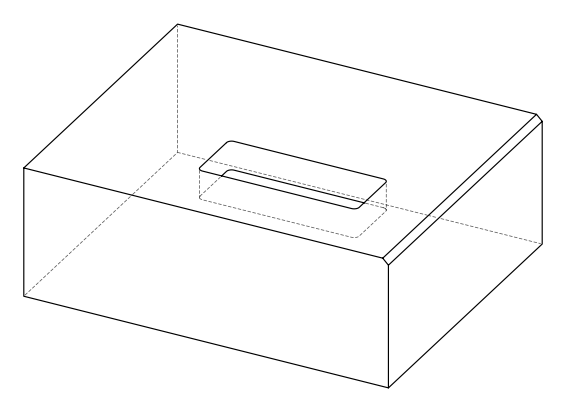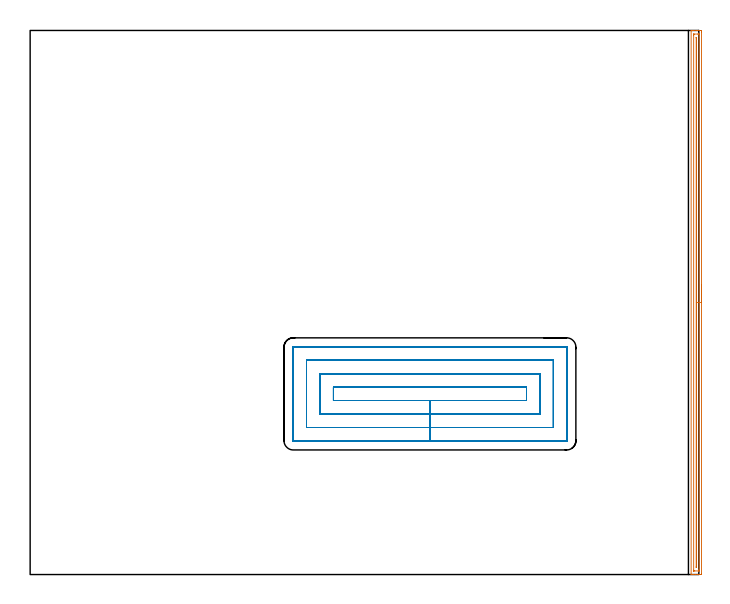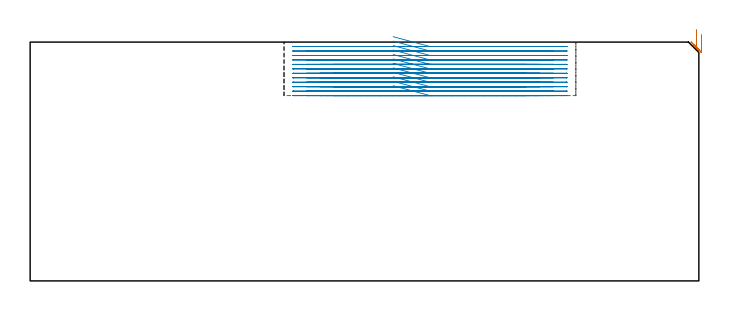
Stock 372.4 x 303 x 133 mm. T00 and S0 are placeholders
(PLAN: 2 operations, 1 tool changes, 39.7 min)
(1 AREA_MILL | FG_CHAMFER_SURFACE | UGT0205_001 | 7.42 min | 5096 mm3)
(2 MILL_RECTANGULAR_POCKET | POCKET_RECTANGULAR_STRAIGHT | NXT0201_013 | Follow Part, ap 2.5, ae 75% | 32.32 min | 301590 mm3)
(TOOL UGT0205_001 | Chamfer Mill 20 x 3 x 45 deg. | D20 FL50 Z2)
(TOOL NXT0201_013 | ENDMILL 10mm | D10 FL30 Z4)
(OP 1 AREA_MILL)
G17 G21 G94 G90
T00 M6
G54
G17 G0 G90 X373.9 Y161.5 S1061 M3
G43 Z143. H0
Z137.2
G94 G1 Y161.462 Z136.328 F250.
Y161.348 Z135.464
Y161.159 Z134.612
Y160.897 Z133.78
Y160.563 Z132.974
Y160.16 Z132.2
Y159.692 Z131.464
Y159.16 Z130.772
Y158.571 Z130.129
Y157.928 Z129.54
Y157.236 Z129.008
Y156.5 Z128.54
Y155.726 Z128.137
Y154.92 Z127.803
Y154.088 Z127.541
Y153.236 Z127.352
Y152.372 Z127.238
Y151.5 Z127.2
Y0.611
X373.898 Y0.315
X373.893 Y0.01 Z127.203
X373.61 Y0. Z127.486
X371.87 Z129.225
X370.45 Z130.646
X369.26 Z131.834
X368.314 Z132.786
X368.206 Y0.001 Z132.885
X368.159 Y0.003 Z132.932
X368.102 Y0.01 Z132.988
X368.1 Y0.164 Z133.
Y302.836
X368.103 Y302.99 Z132.988
X368.205 Y302.998 Z132.886
X368.314 Y303. Z132.786
X368.619 Z132.48
X369.26 Z131.834
X371.32 Z129.777
X372.74 Z128.356
X373.335 Z127.761
X373.61 Y302.997 Z127.486
X373.893 Y302.99 Z127.203
X373.898 Y302.685 Z127.2
X373.9 Y302.389
Y302.091
Y151.5
X372.486 Z128.614
X372.485 Y2.658 Z128.615
X372.484 Y2.397 Z128.616
X372.48 Y2.081 Z128.62
X372.479 Y2.011 Z128.621
X372.385 Y2.006 Z128.715
X372.255 Y2.002 Z128.845
X370.13 Y2. Z130.97
X369.644 Y2.002 Z131.456
X369.542 Y2.008 Z131.558
X369.523 Y2.01 Z131.577
X369.52 Y2.045 Z131.58
X369.517 Y2.133 Z131.583
X369.515 Y2.397 Z131.585
Y300.342
X369.516 Y300.603 Z131.584
X369.52 Y300.919 Z131.58
X369.521 Y300.989 Z131.579
X369.615 Y300.994 Z131.485
X369.745 Y300.998 Z131.355
X371.87 Y301. Z129.23
X372.355 Y300.998 Z128.745
X372.458 Y300.992 Z128.642
X372.477 Y300.99 Z128.623
X372.48 Y300.955 Z128.62
X372.483 Y300.867 Z128.617
X372.485 Y300.603 Z128.615
X372.486 Y151.5 Z128.614
X371.072 Z130.028
X371.071 Y4.182 Z130.029
X371.07 Y4.11 Z130.03
X371.065 Y4.037 Z130.035
X371.061 Y4.009 Z130.039
X371.044 Y4.007 Z130.056
X371. Y4.006 Z130.1
X370.947 Y4.01 Z130.153
X370.935 Y4.11 Z130.165
X370.931 Y4.182 Z130.169
X370.929 Y4.255 Z130.171
Y298.818
X370.93 Y298.889 Z130.17
X370.935 Y298.963 Z130.165
X370.939 Y298.991 Z130.161
X370.956 Y298.993 Z130.144
X371. Y298.994 Z130.1
X371.053 Y298.99 Z130.047
X371.065 Y298.89 Z130.035
X371.069 Y298.818 Z130.031
X371.071 Y298.745 Z130.029
X371.072 Y151.5 Z130.028
Y150.628 Z130.066
Y149.764 Z130.18
Y148.912 Z130.369
Y148.08 Z130.632
Y147.274 Z130.965
Y146.5 Z131.368
Y145.764 Z131.837
Y145.072 Z132.368
Y144.429 Z132.957
Y143.84 Z133.601
Y143.308 Z134.293
Y142.84 Z135.028
Y142.437 Z135.802
Y142.103 Z136.608
Y141.841 Z137.44
Y141.652 Z138.292
Y141.538 Z139.157
Y141.5 Z140.028
G0 Z143.
M5
M2
(OP 2 MILL_RECTANGULAR_POCKET)
G17 G21 G94 G90
T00 M6
G54
G17 G0 G90 X202.186 Y96.9 S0 M3
G43 Z143. H0
Z136.
G94 G1 X222.65 Z130.517 F250.
X276.4 F500.
Y104.3
X168.9
Y96.9
X222.65
Y89.4
X283.9
Y111.8
X161.4
Y89.4
X222.65
Y81.9
X291.4
Y119.3
X153.9
Y81.9
X222.65
Y74.4
X298.8
X298.855 Y74.405
X298.895 Y74.445
X298.9 Y74.5
Y126.7
X298.895 Y126.755
X298.855 Y126.795
X298.8 Y126.8
X146.5
X146.445 Y126.795
X146.405 Y126.755
X146.4 Y126.7
Y74.5
X146.405 Y74.445
X146.445 Y74.405
X146.5 Y74.4
X222.65
X223.65
G0 X202.186 Y96.9 Z133.517
G1 X222.65 Z128.033 F250.
X276.4 F500.
Y104.3
X168.9
Y96.9
X222.65
Y89.4
X283.9
Y111.8
X161.4
Y89.4
X222.65
Y81.9
X291.4
Y119.3
X153.9
Y81.9
X222.65
Y74.4
X298.8
X298.855 Y74.405
X298.895 Y74.445
X298.9 Y74.5
Y126.7
X298.895 Y126.755
X298.855 Y126.795
X298.8 Y126.8
X146.5
X146.445 Y126.795
X146.405 Y126.755
X146.4 Y126.7
Y74.5
X146.405 Y74.445
X146.445 Y74.405
X146.5 Y74.4
X222.65
X223.65
G0 X202.186 Y96.9 Z131.033
G1 X222.65 Z125.55 F250.
X276.4 F500.
Y104.3
X168.9
Y96.9
X222.65
Y89.4
X283.9
Y111.8
X161.4
Y89.4
X222.65
Y81.9
X291.4
Y119.3
X153.9
Y81.9
X222.65
Y74.4
X298.8
X298.855 Y74.405
X298.895 Y74.445
X298.9 Y74.5
Y126.7
X298.895 Y126.755
X298.855 Y126.795
X298.8 Y126.8
X146.5
X146.445 Y126.795
X146.405 Y126.755
X146.4 Y126.7
Y74.5
X146.405 Y74.445
X146.445 Y74.405
X146.5 Y74.4
X222.65
X223.65
G0 X202.186 Y96.9 Z128.55
G1 X222.65 Z123.067 F250.
X276.4 F500.
Y104.3
X168.9
Y96.9
X222.65
Y89.4
X283.9
Y111.8
X161.4
Y89.4
X222.65
Y81.9
X291.4
Y119.3
X153.9
Y81.9
X222.65
Y74.4
X298.8
X298.855 Y74.405
X298.895 Y74.445
X298.9 Y74.5
Y126.7
X298.895 Y126.755
X298.855 Y126.795
X298.8 Y126.8
X146.5
X146.445 Y126.795
X146.405 Y126.755
X146.4 Y126.7
Y74.5
X146.405 Y74.445
X146.445 Y74.405
X146.5 Y74.4
X222.65
X223.65
G0 X202.186 Y96.9 Z126.067
G1 X222.65 Z120.583 F250.
X276.4 F500.
Y104.3
X168.9
Y96.9
X222.65
Y89.4
X283.9
Y111.8
X161.4
Y89.4
X222.65
Y81.9
X291.4
Y119.3
X153.9
Y81.9
X222.65
Y74.4
X298.8
X298.855 Y74.405
X298.895 Y74.445
X298.9 Y74.5
Y126.7
X298.895 Y126.755
X298.855 Y126.795
X298.8 Y126.8
X146.5
X146.445 Y126.795
X146.405 Y126.755
X146.4 Y126.7
Y74.5
X146.405 Y74.445
X146.445 Y74.405
X146.5 Y74.4
X222.65
X223.65
G0 X202.186 Y96.9 Z123.583
G1 X222.65 Z118.1 F250.
X276.4 F500.
Y104.3
X168.9
Y96.9
X222.65
Y89.4
X283.9
Y111.8
X161.4
Y89.4
X222.65
Y81.9
X291.4
Y119.3
X153.9
Y81.9
X222.65
Y74.4
X298.8
X298.855 Y74.405
X298.895 Y74.445
X298.9 Y74.5
Y126.7
X298.895 Y126.755
X298.855 Y126.795
X298.8 Y126.8
X146.5
X146.445 Y126.795
X146.405 Y126.755
X146.4 Y126.7
Y74.5
X146.405 Y74.445
X146.445 Y74.405
X146.5 Y74.4
X222.65
X223.65
G0 X202.186 Y96.9 Z121.1
G1 X222.65 Z115.617 F250.
X276.4 F500.
Y104.3
X168.9
Y96.9
X222.65
Y89.4
X283.9
Y111.8
X161.4
Y89.4
X222.65
Y81.9
X291.4
Y119.3
X153.9
Y81.9
X222.65
Y74.4
X298.8
X298.855 Y74.405
X298.895 Y74.445
X298.9 Y74.5
Y126.7
X298.895 Y126.755
X298.855 Y126.795
X298.8 Y126.8
X146.5
X146.445 Y126.795
X146.405 Y126.755
X146.4 Y126.7
Y74.5
X146.405 Y74.445
X146.445 Y74.405
X146.5 Y74.4
X222.65
X223.65
G0 X202.186 Y96.9 Z118.617
G1 X222.65 Z113.133 F250.
X276.4 F500.
Y104.3
X168.9
Y96.9
X222.65
Y89.4
X283.9
Y111.8
X161.4
Y89.4
X222.65
Y81.9
X291.4
Y119.3
X153.9
Y81.9
X222.65
Y74.4
X298.8
X298.855 Y74.405
X298.895 Y74.445
X298.9 Y74.5
Y126.7
X298.895 Y126.755
X298.855 Y126.795
X298.8 Y126.8
X146.5
X146.445 Y126.795
X146.405 Y126.755
X146.4 Y126.7
Y74.5
X146.405 Y74.445
X146.445 Y74.405
X146.5 Y74.4
X222.65
X223.65
G0 X202.186 Y96.9 Z116.133
G1 X222.65 Z110.65 F250.
X276.4 F500.
Y104.3
X168.9
Y96.9
X222.65
Y89.4
X283.9
Y111.8
X161.4
Y89.4
X222.65
Y81.9
X291.4
Y119.3
X153.9
Y81.9
X222.65
Y74.4
X298.8
X298.855 Y74.405
X298.895 Y74.445
X298.9 Y74.5
Y126.7
X298.895 Y126.755
X298.855 Y126.795
X298.8 Y126.8
X146.5
X146.445 Y126.795
X146.405 Y126.755
X146.4 Y126.7
Y74.5
X146.405 Y74.445
X146.445 Y74.405
X146.5 Y74.4
X222.65
X223.65
G0 X202.186 Y96.9 Z113.65
G1 X222.65 Z108.167 F250.
X276.4 F500.
Y104.3
X168.9
Y96.9
X222.65
Y89.4
X283.9
Y111.8
X161.4
Y89.4
X222.65
Y81.9
X291.4
Y119.3
X153.9
Y81.9
X222.65
Y74.4
X298.8
X298.855 Y74.405
X298.895 Y74.445
X298.9 Y74.5
Y126.7
X298.895 Y126.755
X298.855 Y126.795
X298.8 Y126.8
X146.5
X146.445 Y126.795
X146.405 Y126.755
X146.4 Y126.7
Y74.5
X146.405 Y74.445
X146.445 Y74.405
X146.5 Y74.4
X222.65
X223.65
G0 X202.186 Y96.9 Z111.167
G1 X222.65 Z105.683 F250.
X276.4 F500.
Y104.3
X168.9
Y96.9
X222.65
Y89.4
X283.9
Y111.8
X161.4
Y89.4
X222.65
Y81.9
X291.4
Y119.3
X153.9
Y81.9
X222.65
Y74.4
X298.8
X298.855 Y74.405
X298.895 Y74.445
X298.9 Y74.5
Y126.7
X298.895 Y126.755
X298.855 Y126.795
X298.8 Y126.8
X146.5
X146.445 Y126.795
X146.405 Y126.755
X146.4 Y126.7
Y74.5
X146.405 Y74.445
X146.445 Y74.405
X146.5 Y74.4
X222.65
X223.65
G0 X202.186 Y96.9 Z108.683
G1 X222.65 Z103.2 F250.
X276.4 F500.
Y104.3
X168.9
Y96.9
X222.65
Y89.4
X283.9
Y111.8
X161.4
Y89.4
X222.65
Y81.9
X291.4
Y119.3
X153.9
Y81.9
X222.65
Y74.4
X298.8
X298.855 Y74.405
X298.895 Y74.445
X298.9 Y74.5
Y126.7
X298.895 Y126.755
X298.855 Y126.795
X298.8 Y126.8
X146.5
X146.445 Y126.795
X146.405 Y126.755
X146.4 Y126.7
Y74.5
X146.405 Y74.445
X146.445 Y74.405
X146.5 Y74.4
X222.65
X223.65
G0 Z143.
M5
M2
